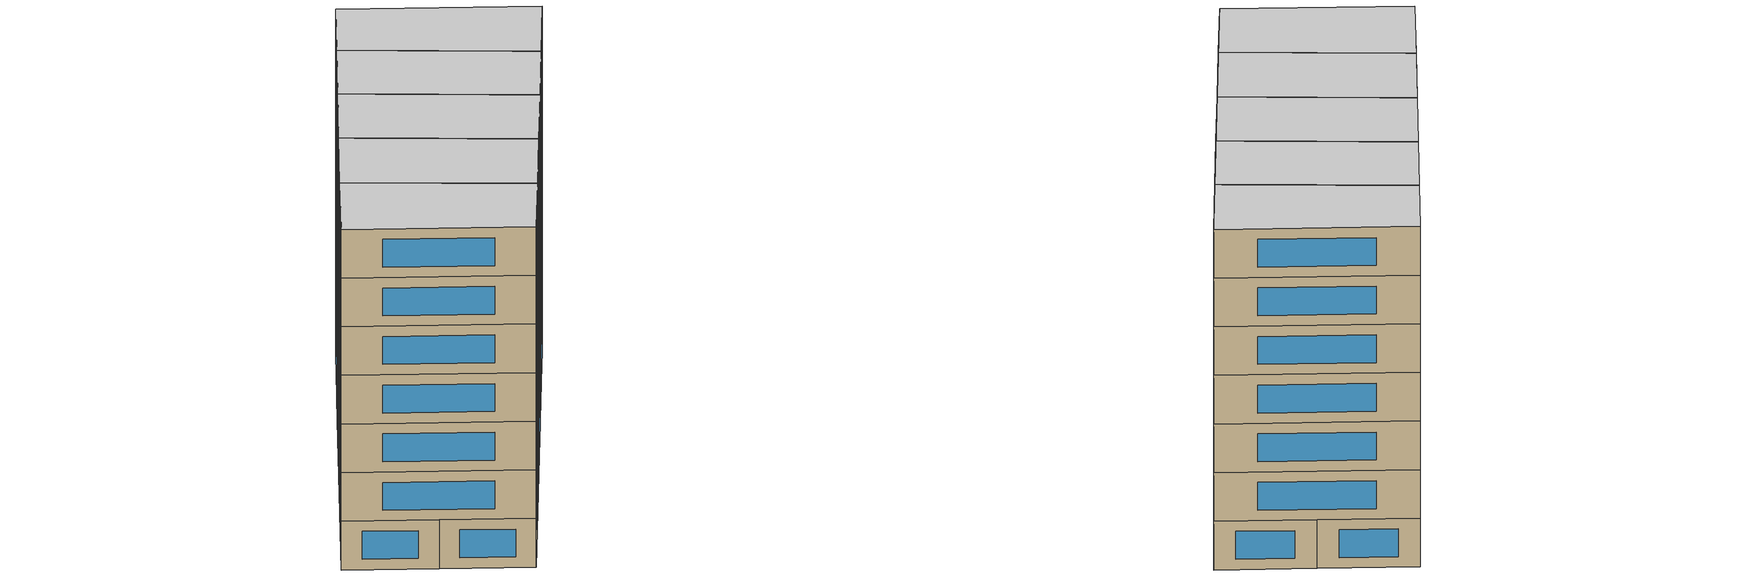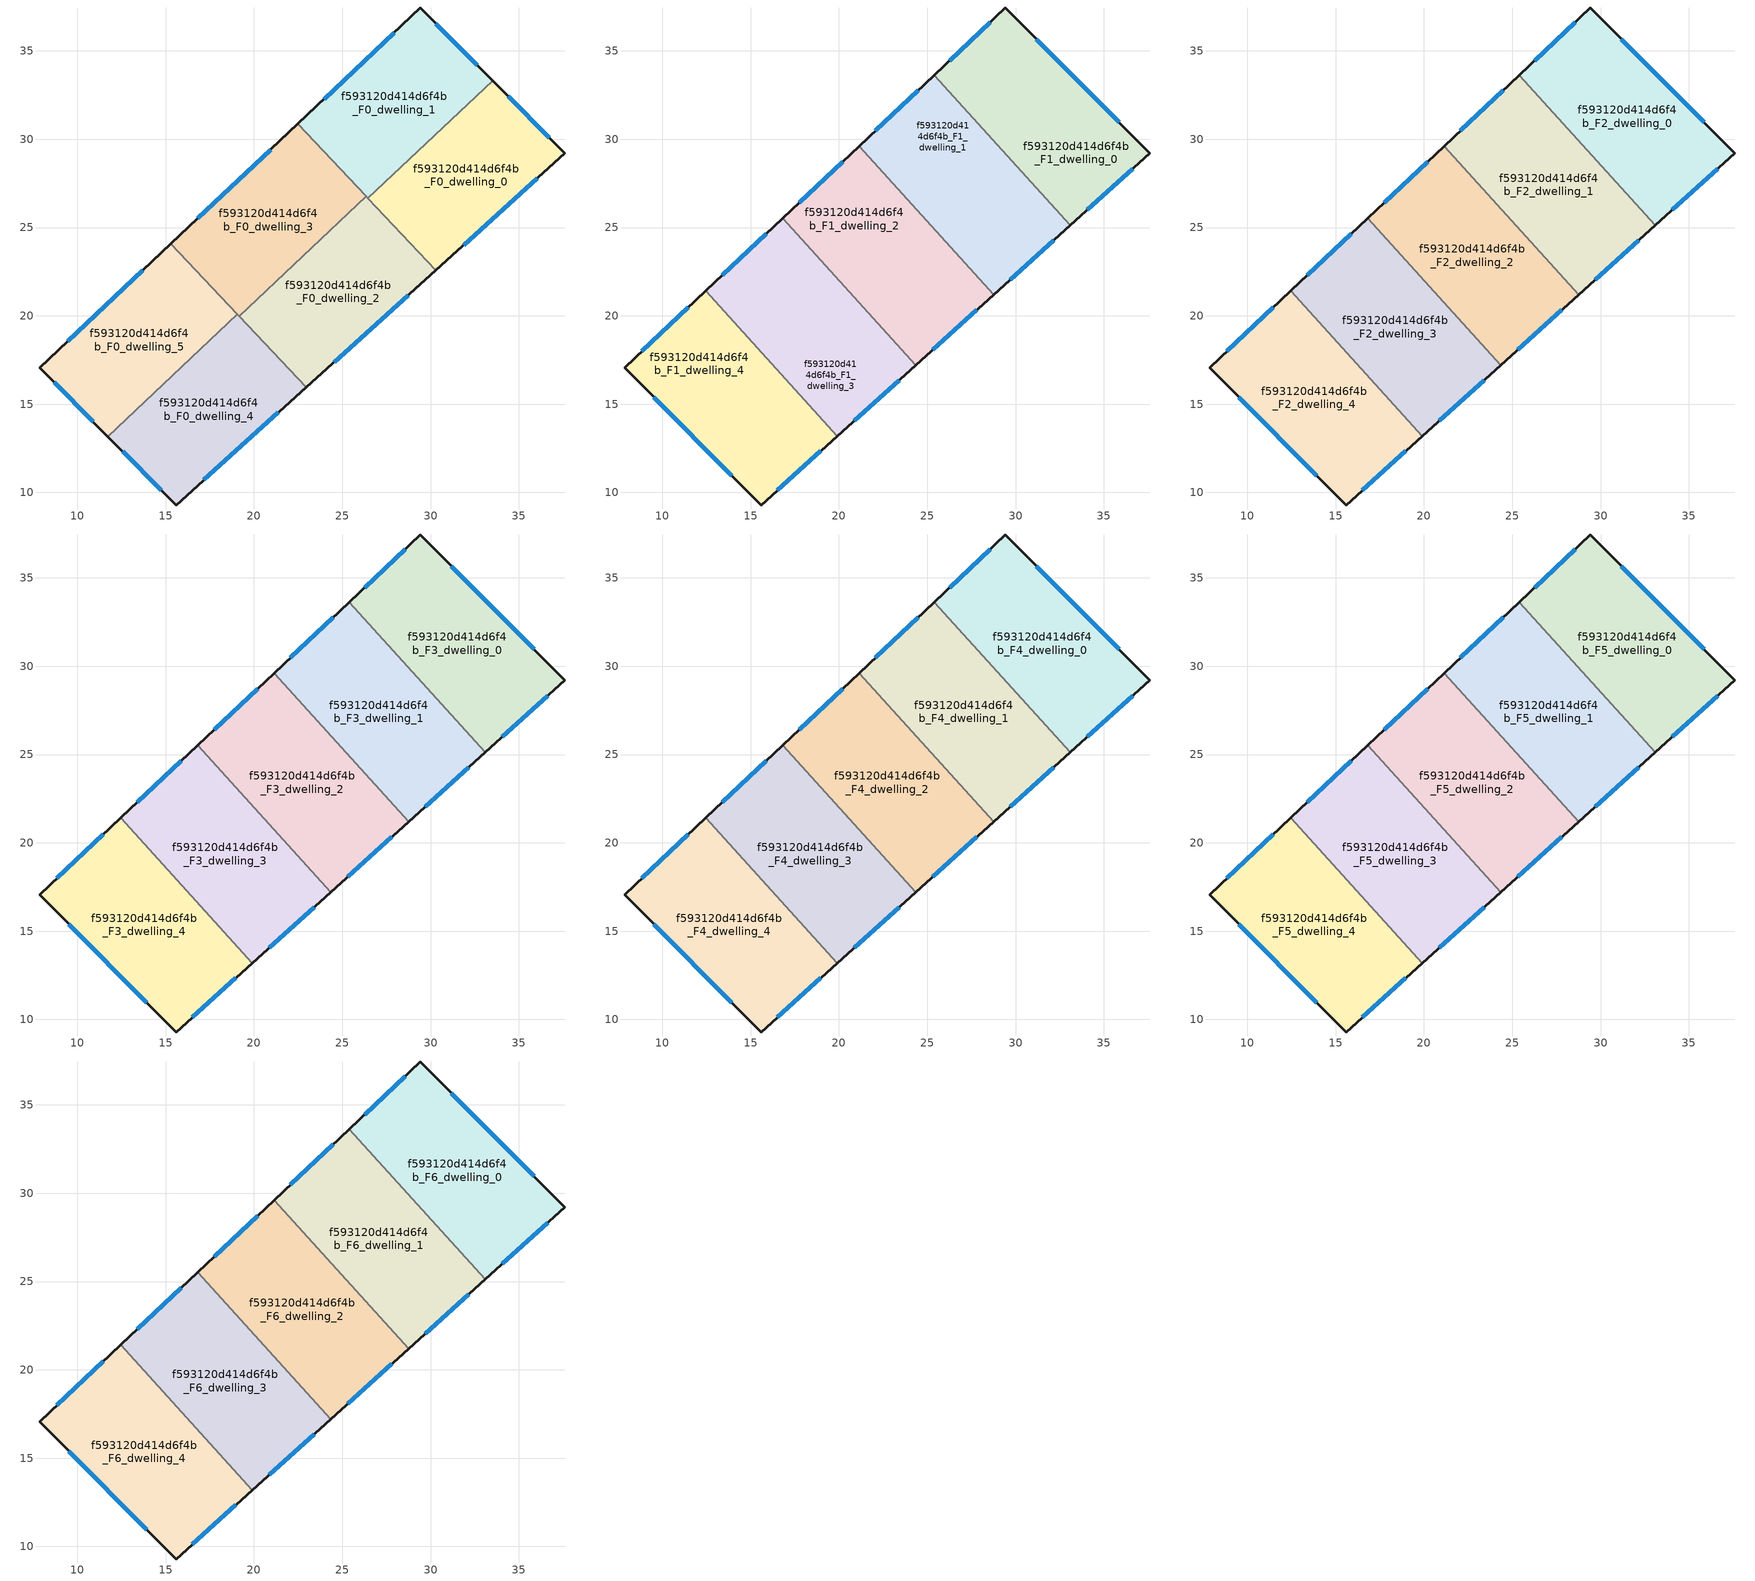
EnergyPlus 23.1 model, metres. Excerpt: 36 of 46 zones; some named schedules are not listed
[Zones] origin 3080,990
f593120d414d6f4b_F0_dwelling_0
 floor ground (EU_floor_Construction): 33.51,33.32 37.61,29.2 30.3,22.59 26.45,26.66 z0
 wall outside (EU_wall_Construction): 30.3,22.59 37.61,29.2 33.51,33.32 z0:3
 wall to f593120d414d6f4b_F0_dwelling_1 (EU_wall_Construction): 33.51,33.32 26.45,26.66 z0:3
 wall to f593120d414d6f4b_F0_dwelling_2 (EU_wall_Construction): 26.45,26.66 30.3,22.59 z0:3
 window (EU_Window_Construction): 36.73,30.08 34.39,32.44 / 31.86,24 36.04,27.78 z0.64:2.36
f593120d414d6f4b_F0_dwelling_1
 floor ground (EU_floor_Construction): 29.42,37.43 33.51,33.32 26.45,26.66 22.48,30.87 z0
 wall outside (EU_wall_Construction): 33.51,33.32 29.42,37.43 22.48,30.87 z0:3
 wall to f593120d414d6f4b_F0_dwelling_3 (EU_wall_Construction): 22.48,30.87 26.35,26.77 z0:3
 wall to f593120d414d6f4b_F0_dwelling_2 (EU_wall_Construction): 26.35,26.77 26.45,26.66 z0:3
 window (EU_Window_Construction): 27.93,36.02 23.96,32.28 / 32.63,34.2 30.3,36.55 z0.64:2.36
f593120d414d6f4b_F0_dwelling_2
 floor ground (EU_floor_Construction): 26.35,26.77 30.3,22.59 22.96,15.96 19.16,19.98 z0
 wall outside (EU_wall_Construction): 22.96,15.96 30.3,22.59 z0:3
 wall to f593120d414d6f4b_F0_dwelling_3 (EU_wall_Construction): 26.35,26.77 19.16,19.98 z0:3
 wall to f593120d414d6f4b_F0_dwelling_4 (EU_wall_Construction): 19.16,19.98 22.96,15.96 z0:3
 window (EU_Window_Construction): 24.53,17.38 28.73,21.17 z0.64:2.36
 ceiling adiabatic (EU_roof_Construction): 24.35,17.22 20.61,21.35 19.16,19.98 22.96,15.96 z3
f593120d414d6f4b_F0_dwelling_3
 floor ground (EU_floor_Construction): 22.48,30.87 26.35,26.77 19.16,19.98 15.29,24.08 z0
 wall outside (EU_wall_Construction): 22.48,30.87 15.29,24.08 z0:3
 wall to f593120d414d6f4b_F0_dwelling_5 (EU_wall_Construction): 15.29,24.08 19.06,20.09 z0:3
 wall to f593120d414d6f4b_F0_dwelling_4 (EU_wall_Construction): 19.06,20.09 19.16,19.98 z0:3
 window (EU_Window_Construction): 20.94,29.42 16.83,25.54 z0.64:2.36
f593120d414d6f4b_F0_dwelling_4
 floor ground (EU_floor_Construction): 19.06,20.09 22.96,15.96 15.59,9.29 11.73,13.17 z0
 wall outside (EU_wall_Construction): 11.73,13.17 15.59,9.29 22.96,15.96 z0:3
 wall to f593120d414d6f4b_F0_dwelling_5 (EU_wall_Construction): 19.06,20.09 11.73,13.17 z0:3
 window (EU_Window_Construction): 17.16,10.72 21.38,14.53 / 12.56,12.34 14.76,10.12 z0.64:2.36
f593120d414d6f4b_F0_dwelling_5
 floor ground (EU_floor_Construction): 15.29,24.08 19.06,20.09 11.73,13.17 7.86,17.07 z0
 wall outside (EU_wall_Construction): 15.29,24.08 7.86,17.07 11.73,13.17 z0:3
 window (EU_Window_Construction): 8.69,16.23 10.9,14 / 13.7,22.58 9.45,18.57 z0.64:2.36
f593120d414d6f4b_F1_dwelling_0
 floor to f593120d414d6f4b_F0_dwelling_0 (EU_floor_Construction): 33.51,33.32 37.61,29.2 33.1,25.13 29.29,29.34 z3
 floor to f593120d414d6f4b_F0_dwelling_1 (EU_floor_Construction): 29.42,37.43 33.51,33.32 29.29,29.34 25.4,33.63 z3
 wall outside (EU_wall_Construction): 33.1,25.13 37.61,29.2 29.42,37.43 25.4,33.63 z3:6
 wall to f593120d414d6f4b_F1_dwelling_1 (EU_wall_Construction): 25.4,33.63 33.1,25.13 z3:6
 window (EU_Window_Construction): 35.85,30.96 31.18,35.67 / 34.07,26 36.64,28.33 / 28.56,36.62 26.26,34.45 z3.64:5.36
f593120d414d6f4b_F1_dwelling_1
 floor to f593120d414d6f4b_F0_dwelling_1 (EU_floor_Construction): 25.4,33.63 29.29,29.34 26.45,26.66 22.48,30.87 z3
 floor to f593120d414d6f4b_F0_dwelling_2 (EU_floor_Construction): 26.35,26.77 30.3,22.59 28.75,21.19 24.92,25.42 z3
 floor to f593120d414d6f4b_F0_dwelling_3 (EU_floor_Construction): 22.48,30.87 26.35,26.77 24.92,25.42 21.14,29.6 z3
 floor to f593120d414d6f4b_F0_dwelling_0 (EU_floor_Construction): 29.29,29.34 33.1,25.13 30.29,22.59 26.45,26.66 z3
 wall outside (EU_wall_Construction): 28.75,21.19 33.1,25.13 / 25.4,33.63 21.14,29.61 z3:6
 wall to f593120d414d6f4b_F1_dwelling_2 (EU_wall_Construction): 21.14,29.61 28.75,21.19 z3:6
 window (EU_Window_Construction): 29.68,22.04 32.17,24.28 / 24.49,32.77 22.05,30.47 z3.64:5.36
f593120d414d6f4b_F1_dwelling_2
 floor to f593120d414d6f4b_F0_dwelling_3 (EU_floor_Construction): 21.14,29.6 24.92,25.42 20.61,21.35 16.82,25.53 z3
 floor to f593120d414d6f4b_F0_dwelling_2 (EU_floor_Construction): 24.92,25.42 28.75,21.19 24.35,17.22 20.61,21.35 z3
 wall outside (EU_wall_Construction): 24.35,17.22 28.75,21.19 / 21.14,29.61 16.82,25.53 z3:6
 wall to f593120d414d6f4b_F1_dwelling_3 (EU_wall_Construction): 16.82,25.53 24.35,17.22 z3:6
 window (EU_Window_Construction): 25.29,18.07 27.81,20.34 / 20.21,28.73 17.75,26.4 z3.64:5.36
f593120d414d6f4b_F1_dwelling_3
 floor to f593120d414d6f4b_F0_dwelling_3 (EU_floor_Construction): 16.82,25.53 20.61,21.35 19.16,19.98 15.29,24.08 z3
 floor to f593120d414d6f4b_F0_dwelling_4 (EU_floor_Construction): 19.06,20.09 22.96,15.96 19.9,13.19 16.15,17.34 z3
 floor adiabatic (EU_floor_Construction): 20.61,21.35 24.35,17.22 22.96,15.96 19.16,19.98 z3
 floor to f593120d414d6f4b_F0_dwelling_5 (EU_floor_Construction): 15.29,24.08 19.06,20.09 16.15,17.34 12.46,21.41 z3
 wall outside (EU_wall_Construction): 19.9,13.19 24.35,17.22 / 16.82,25.53 12.46,21.41 z3:6
 wall to f593120d414d6f4b_F1_dwelling_4 (EU_wall_Construction): 12.46,21.41 19.9,13.19 z3:6
 window (EU_Window_Construction): 20.85,14.05 23.4,16.35 / 15.89,24.65 13.39,22.29 z3.64:5.36
f593120d414d6f4b_F1_dwelling_4
 floor to f593120d414d6f4b_F0_dwelling_4 (EU_floor_Construction): 16.15,17.34 19.9,13.19 15.59,9.29 11.73,13.17 z3
 floor to f593120d414d6f4b_F0_dwelling_5 (EU_floor_Construction): 12.46,21.41 16.15,17.34 11.73,13.17 7.86,17.07 z3
 wall outside (EU_wall_Construction): 12.46,21.41 7.86,17.07 15.59,9.29 19.9,13.19 z3:6
 window (EU_Window_Construction): 16.51,10.13 18.98,12.36 / 9.51,15.4 13.93,10.96 / 11.47,20.48 8.84,18 z3.64:5.36
f593120d414d6f4b_F2_dwelling_0
 floor to f593120d414d6f4b_F1_dwelling_0 (EU_floor_Construction): 29.42,37.43 37.61,29.2 33.1,25.13 25.4,33.63 z6
 wall outside (EU_wall_Construction): 33.1,25.13 37.61,29.2 29.42,37.43 25.4,33.63 z6:9
 wall to f593120d414d6f4b_F2_dwelling_1 (EU_wall_Construction): 25.4,33.63 33.1,25.13 z6:9
 window (EU_Window_Construction): 35.85,30.96 31.18,35.67 / 34.07,26 36.64,28.33 / 28.56,36.62 26.26,34.45 z6.64:8.36
f593120d414d6f4b_F2_dwelling_1
 floor to f593120d414d6f4b_F1_dwelling_1 (EU_floor_Construction): 25.4,33.63 33.1,25.13 28.75,21.19 21.14,29.61 z6
 wall outside (EU_wall_Construction): 28.75,21.19 33.1,25.13 / 25.4,33.63 21.14,29.61 z6:9
 wall to f593120d414d6f4b_F2_dwelling_2 (EU_wall_Construction): 21.14,29.61 28.75,21.19 z6:9
 window (EU_Window_Construction): 29.68,22.04 32.17,24.28 / 24.49,32.77 22.05,30.47 z6.64:8.36
f593120d414d6f4b_F2_dwelling_2
 floor to f593120d414d6f4b_F1_dwelling_2 (EU_floor_Construction): 21.14,29.61 28.75,21.19 24.35,17.22 16.82,25.53 z6
 wall outside (EU_wall_Construction): 24.35,17.22 28.75,21.19 / 21.14,29.61 16.82,25.53 z6:9
 wall to f593120d414d6f4b_F2_dwelling_3 (EU_wall_Construction): 16.82,25.53 24.35,17.22 z6:9
 window (EU_Window_Construction): 25.29,18.07 27.81,20.34 / 20.21,28.73 17.75,26.4 z6.64:8.36
f593120d414d6f4b_F2_dwelling_3
 floor to f593120d414d6f4b_F1_dwelling_3 (EU_floor_Construction): 16.82,25.53 24.35,17.22 19.9,13.19 12.46,21.41 z6
 wall outside (EU_wall_Construction): 19.9,13.19 24.35,17.22 / 16.82,25.53 12.46,21.41 z6:9
 wall to f593120d414d6f4b_F2_dwelling_4 (EU_wall_Construction): 12.46,21.41 19.9,13.19 z6:9
 window (EU_Window_Construction): 20.85,14.05 23.4,16.35 / 15.89,24.65 13.39,22.29 z6.64:8.36
f593120d414d6f4b_F2_dwelling_4
 floor to f593120d414d6f4b_F1_dwelling_4 (EU_floor_Construction): 12.46,21.41 19.9,13.19 15.59,9.29 7.86,17.07 z6
 wall outside (EU_wall_Construction): 12.46,21.41 7.86,17.07 15.59,9.29 19.9,13.19 z6:9
 window (EU_Window_Construction): 16.51,10.13 18.98,12.36 / 9.51,15.4 13.93,10.96 / 11.47,20.48 8.84,18 z6.64:8.36
f593120d414d6f4b_F3_dwelling_0
 floor to f593120d414d6f4b_F2_dwelling_0 (EU_floor_Construction): 29.42,37.43 37.61,29.2 33.1,25.13 25.4,33.63 z9
 wall outside (EU_wall_Construction): 33.1,25.13 37.61,29.2 29.42,37.43 25.4,33.63 z9:12
 wall to f593120d414d6f4b_F3_dwelling_1 (EU_wall_Construction): 25.4,33.63 33.1,25.13 z9:12
 window (EU_Window_Construction): 35.85,30.96 31.18,35.67 / 34.07,26 36.64,28.33 / 28.56,36.62 26.26,34.45 z9.64:11.36
f593120d414d6f4b_F3_dwelling_1
 floor to f593120d414d6f4b_F2_dwelling_1 (EU_floor_Construction): 25.4,33.63 33.1,25.13 28.75,21.19 21.14,29.61 z9
 wall outside (EU_wall_Construction): 28.75,21.19 33.1,25.13 / 25.4,33.63 21.14,29.61 z9:12
 wall to f593120d414d6f4b_F3_dwelling_2 (EU_wall_Construction): 21.14,29.61 28.75,21.19 z9:12
 window (EU_Window_Construction): 29.68,22.04 32.17,24.28 / 24.49,32.77 22.05,30.47 z9.64:11.36
f593120d414d6f4b_F3_dwelling_2
 floor to f593120d414d6f4b_F2_dwelling_2 (EU_floor_Construction): 21.14,29.61 28.75,21.19 24.35,17.22 16.82,25.53 z9
 wall outside (EU_wall_Construction): 24.35,17.22 28.75,21.19 / 21.14,29.61 16.82,25.53 z9:12
 wall to f593120d414d6f4b_F3_dwelling_3 (EU_wall_Construction): 16.82,25.53 24.35,17.22 z9:12
 window (EU_Window_Construction): 25.29,18.07 27.81,20.34 / 20.21,28.73 17.75,26.4 z9.64:11.36
f593120d414d6f4b_F3_dwelling_3
 floor to f593120d414d6f4b_F2_dwelling_3 (EU_floor_Construction): 16.82,25.53 24.35,17.22 19.9,13.19 12.46,21.41 z9
 wall outside (EU_wall_Construction): 19.9,13.19 24.35,17.22 / 16.82,25.53 12.46,21.41 z9:12
 wall to f593120d414d6f4b_F3_dwelling_4 (EU_wall_Construction): 12.46,21.41 19.9,13.19 z9:12
 window (EU_Window_Construction): 20.85,14.05 23.4,16.35 / 15.89,24.65 13.39,22.29 z9.64:11.36
f593120d414d6f4b_F3_dwelling_4
 floor to f593120d414d6f4b_F2_dwelling_4 (EU_floor_Construction): 12.46,21.41 19.9,13.19 15.59,9.29 7.86,17.07 z9
 wall outside (EU_wall_Construction): 12.46,21.41 7.86,17.07 15.59,9.29 19.9,13.19 z9:12
 window (EU_Window_Construction): 16.51,10.13 18.98,12.36 / 9.51,15.4 13.93,10.96 / 11.47,20.48 8.84,18 z9.64:11.36
f593120d414d6f4b_F4_dwelling_0
 floor to f593120d414d6f4b_F3_dwelling_0 (EU_floor_Construction): 29.42,37.43 37.61,29.2 33.1,25.13 25.4,33.63 z12
 wall outside (EU_wall_Construction): 33.1,25.13 37.61,29.2 29.42,37.43 25.4,33.63 z12:15
 wall to f593120d414d6f4b_F4_dwelling_1 (EU_wall_Construction): 25.4,33.63 33.1,25.13 z12:15
 window (EU_Window_Construction): 35.85,30.96 31.18,35.67 / 34.07,26 36.64,28.33 / 28.56,36.62 26.26,34.45 z12.64:14.36
f593120d414d6f4b_F4_dwelling_1
 floor to f593120d414d6f4b_F3_dwelling_1 (EU_floor_Construction): 25.4,33.63 33.1,25.13 28.75,21.19 21.14,29.61 z12
 wall outside (EU_wall_Construction): 28.75,21.19 33.1,25.13 / 25.4,33.63 21.14,29.61 z12:15
 wall to f593120d414d6f4b_F4_dwelling_2 (EU_wall_Construction): 21.14,29.61 28.75,21.19 z12:15
 window (EU_Window_Construction): 29.68,22.04 32.17,24.28 / 24.49,32.77 22.05,30.47 z12.64:14.36
f593120d414d6f4b_F4_dwelling_2
 floor to f593120d414d6f4b_F3_dwelling_2 (EU_floor_Construction): 21.14,29.61 28.75,21.19 24.35,17.22 16.82,25.53 z12
 wall outside (EU_wall_Construction): 24.35,17.22 28.75,21.19 / 21.14,29.61 16.82,25.53 z12:15
 wall to f593120d414d6f4b_F4_dwelling_3 (EU_wall_Construction): 16.82,25.53 24.35,17.22 z12:15
 window (EU_Window_Construction): 25.29,18.07 27.81,20.34 / 20.21,28.73 17.75,26.4 z12.64:14.36
f593120d414d6f4b_F4_dwelling_3
 floor to f593120d414d6f4b_F3_dwelling_3 (EU_floor_Construction): 16.82,25.53 24.35,17.22 19.9,13.19 12.46,21.41 z12
 wall outside (EU_wall_Construction): 19.9,13.19 24.35,17.22 / 16.82,25.53 12.46,21.41 z12:15
 wall to f593120d414d6f4b_F4_dwelling_4 (EU_wall_Construction): 12.46,21.41 19.9,13.19 z12:15
 window (EU_Window_Construction): 20.85,14.05 23.4,16.35 / 15.89,24.65 13.39,22.29 z12.64:14.36
f593120d414d6f4b_F4_dwelling_4
 floor to f593120d414d6f4b_F3_dwelling_4 (EU_floor_Construction): 12.46,21.41 19.9,13.19 15.59,9.29 7.86,17.07 z12
 wall outside (EU_wall_Construction): 12.46,21.41 7.86,17.07 15.59,9.29 19.9,13.19 z12:15
 window (EU_Window_Construction): 16.51,10.13 18.98,12.36 / 9.51,15.4 13.93,10.96 / 11.47,20.48 8.84,18 z12.64:14.36
f593120d414d6f4b_F5_dwelling_0
 floor to f593120d414d6f4b_F4_dwelling_0 (EU_floor_Construction): 29.42,37.43 37.61,29.2 33.1,25.13 25.4,33.63 z15
 wall outside (EU_wall_Construction): 33.1,25.13 37.61,29.2 29.42,37.43 25.4,33.63 z15:18
 wall to f593120d414d6f4b_F5_dwelling_1 (EU_wall_Construction): 25.4,33.63 33.1,25.13 z15:18
 window (EU_Window_Construction): 35.85,30.96 31.18,35.67 / 34.07,26 36.64,28.33 / 28.56,36.62 26.26,34.45 z15.64:17.36
f593120d414d6f4b_F5_dwelling_1
 floor to f593120d414d6f4b_F4_dwelling_1 (EU_floor_Construction): 25.4,33.63 33.1,25.13 28.75,21.19 21.14,29.61 z15
 wall outside (EU_wall_Construction): 28.75,21.19 33.1,25.13 / 25.4,33.63 21.14,29.61 z15:18
 wall to f593120d414d6f4b_F5_dwelling_2 (EU_wall_Construction): 21.14,29.61 28.75,21.19 z15:18
 window (EU_Window_Construction): 29.68,22.04 32.17,24.28 / 24.49,32.77 22.05,30.47 z15.64:17.36
f593120d414d6f4b_F5_dwelling_2
 floor to f593120d414d6f4b_F4_dwelling_2 (EU_floor_Construction): 21.14,29.61 28.75,21.19 24.35,17.22 16.82,25.53 z15
 wall outside (EU_wall_Construction): 24.35,17.22 28.75,21.19 / 21.14,29.61 16.82,25.53 z15:18
 wall to f593120d414d6f4b_F5_dwelling_3 (EU_wall_Construction): 16.82,25.53 24.35,17.22 z15:18
 window (EU_Window_Construction): 25.29,18.07 27.81,20.34 / 20.21,28.73 17.75,26.4 z15.64:17.36
f593120d414d6f4b_F5_dwelling_3
 floor to f593120d414d6f4b_F4_dwelling_3 (EU_floor_Construction): 16.82,25.53 24.35,17.22 19.9,13.19 12.46,21.41 z15
 wall outside (EU_wall_Construction): 19.9,13.19 24.35,17.22 / 16.82,25.53 12.46,21.41 z15:18
 wall to f593120d414d6f4b_F5_dwelling_4 (EU_wall_Construction): 12.46,21.41 19.9,13.19 z15:18
 window (EU_Window_Construction): 20.85,14.05 23.4,16.35 / 15.89,24.65 13.39,22.29 z15.64:17.36
f593120d414d6f4b_F5_dwelling_4
 floor to f593120d414d6f4b_F4_dwelling_4 (EU_floor_Construction): 12.46,21.41 19.9,13.19 15.59,9.29 7.86,17.07 z15
 wall outside (EU_wall_Construction): 12.46,21.41 7.86,17.07 15.59,9.29 19.9,13.19 z15:18
 window (EU_Window_Construction): 16.51,10.13 18.98,12.36 / 9.51,15.4 13.93,10.96 / 11.47,20.48 8.84,18 z15.64:17.36
f593120d414d6f4b_F6_dwelling_0
 floor to f593120d414d6f4b_F5_dwelling_0 (EU_floor_Construction): 29.42,37.43 37.61,29.2 33.1,25.13 25.4,33.63 z18
 wall outside (EU_wall_Construction): 33.1,25.13 37.61,29.2 29.42,37.43 25.4,33.63 z18:21
 wall to f593120d414d6f4b_F6_dwelling_1 (EU_wall_Construction): 25.4,33.63 33.1,25.13 z18:21
 window (EU_Window_Construction): 35.85,30.96 31.18,35.67 / 34.07,26 36.64,28.33 / 28.56,36.62 26.26,34.45 z18.64:20.36
 ceiling to f593120d414d6f4b_F7_dwelling_0 (EU_floor_Construction): 37.61,29.2 29.42,37.43 25.4,33.63 33.1,25.13 z21
f593120d414d6f4b_F6_dwelling_1
 floor to f593120d414d6f4b_F5_dwelling_1 (EU_floor_Construction): 25.4,33.63 33.1,25.13 28.75,21.19 21.14,29.61 z18
 wall outside (EU_wall_Construction): 28.75,21.19 33.1,25.13 / 25.4,33.63 21.14,29.61 z18:21
 wall to f593120d414d6f4b_F6_dwelling_2 (EU_wall_Construction): 21.14,29.61 28.75,21.19 z18:21
 window (EU_Window_Construction): 29.68,22.04 32.17,24.28 / 24.49,32.77 22.05,30.47 z18.64:20.36
 ceiling to f593120d414d6f4b_F7_dwelling_1 (EU_floor_Construction): 33.1,25.13 25.4,33.63 21.14,29.61 28.75,21.19 z21
f593120d414d6f4b_F6_dwelling_2
 floor to f593120d414d6f4b_F5_dwelling_2 (EU_floor_Construction): 21.14,29.61 28.75,21.19 24.35,17.22 16.82,25.53 z18
 wall outside (EU_wall_Construction): 24.35,17.22 28.75,21.19 / 21.14,29.61 16.82,25.53 z18:21
 wall to f593120d414d6f4b_F6_dwelling_3 (EU_wall_Construction): 16.82,25.53 24.35,17.22 z18:21
 window (EU_Window_Construction): 25.29,18.07 27.81,20.34 / 20.21,28.73 17.75,26.4 z18.64:20.36
 ceiling to f593120d414d6f4b_F7_dwelling_2 (EU_floor_Construction): 28.75,21.19 21.14,29.61 16.82,25.53 24.35,17.22 z21
f593120d414d6f4b_F6_dwelling_3
 floor to f593120d414d6f4b_F5_dwelling_3 (EU_floor_Construction): 16.82,25.53 24.35,17.22 19.9,13.19 12.46,21.41 z18
 wall outside (EU_wall_Construction): 19.9,13.19 24.35,17.22 / 16.82,25.53 12.46,21.41 z18:21
 wall to f593120d414d6f4b_F6_dwelling_4 (EU_wall_Construction): 12.46,21.41 19.9,13.19 z18:21
 window (EU_Window_Construction): 20.85,14.05 23.4,16.35 / 15.89,24.65 13.39,22.29 z18.64:20.36
 ceiling to f593120d414d6f4b_F7_dwelling_3 (EU_floor_Construction): 24.35,17.22 16.82,25.53 12.46,21.41 19.9,13.19 z21
f593120d414d6f4b_F6_dwelling_4
 floor to f593120d414d6f4b_F5_dwelling_4 (EU_floor_Construction): 12.46,21.41 19.9,13.19 15.59,9.29 7.86,17.07 z18
 wall outside (EU_wall_Construction): 12.46,21.41 7.86,17.07 15.59,9.29 19.9,13.19 z18:21
 window (EU_Window_Construction): 16.51,10.13 18.98,12.36 / 9.51,15.4 13.93,10.96 / 11.47,20.48 8.84,18 z18.64:20.36
 ceiling to f593120d414d6f4b_F7_dwelling_4 (EU_floor_Construction): 19.9,13.19 12.46,21.41 7.86,17.07 15.59,9.29 z21
[Building]
EU S2 Campaign: North Axis=0; Terrain=City; Solar Distribution=FullExterior
[Site:Location]
Yerevan-Zvartnots.Intl.AP: Latitude=40.15; Longitude=44.383; Time Zone=4; Elevation=854
[SizingPeriod:WeatherFileDays]
AnnualSizingPeriod: Begin Month=1; Begin Day of Month=1; End Month=12; End Day of Month=31; Day of Week for Start Day=Monday; Use Weather File Daylight Saving Period=No; Use Weather File Rain and Snow Indicators=No
[MATERIAL]
EU_InternalMass_Material: Roughness=MediumRough; Thickness=0.1; Conductivity=1; Density=1800; Specific Heat=900; Thermal Absorptance=0.9; Solar Absorptance=0.7; Visible Absorptance=0.7
[MATERIAL:NOMASS] Roughness=MediumRough; Thermal Absorptance=0.9; Solar Absorptance=0.7; Visible Absorptance=0.7
Name | Thermal Resistance
EU_wall_NoMass | 1.05043
EU_roof_NoMass | 1.45357
EU_floor_NoMass | 0.478065
[WINDOWMATERIAL:SIMPLEGLAZINGSYSTEM]
EU_Window_SimpleGlazing: UFactor=2.5566; Solar Heat Gain Coefficient=0.75; Visible Transmittance=0.75
[CONSTRUCTION]
EU_wall_Construction: EU_wall_NoMass
EU_roof_Construction: EU_roof_NoMass
EU_floor_Construction: EU_floor_NoMass
EU_Window_Construction: EU_Window_SimpleGlazing
EU_InternalMass_Construction: EU_InternalMass_Material
[ZONE] Type=1; Multiplier=1; Ceiling Height=autocalculate; Floor Area=autocalculate; Part of Total Floor Area=Yes
Name | Volume
f593120d414d6f4b_F0_dwelling_0 | 167.3
f593120d414d6f4b_F1_dwelling_0; f593120d414d6f4b_F2_dwelling_0; f593120d414d6f4b_F3_dwelling_0; f593120d414d6f4b_F4_dwelling_0; f593120d414d6f4b_F5_dwelling_0; f593120d414d6f4b_F6_dwelling_0 | 200.768
f593120d414d6f4b_F0_dwelling_1 | 167.303
f593120d414d6f4b_F1_dwelling_1; f593120d414d6f4b_F2_dwelling_1; f593120d414d6f4b_F3_dwelling_1; f593120d414d6f4b_F4_dwelling_1; f593120d414d6f4b_F5_dwelling_1; f593120d414d6f4b_F6_dwelling_1 | 200.755
f593120d414d6f4b_F0_dwelling_2 | 167.302
f593120d414d6f4b_F1_dwelling_2; f593120d414d6f4b_F2_dwelling_2; f593120d414d6f4b_F3_dwelling_2; f593120d414d6f4b_F4_dwelling_2; f593120d414d6f4b_F5_dwelling_2; f593120d414d6f4b_F6_dwelling_2 | 200.756
f593120d414d6f4b_F0_dwelling_3 | 167.309
f593120d414d6f4b_F1_dwelling_3; f593120d414d6f4b_F2_dwelling_3; f593120d414d6f4b_F3_dwelling_3; f593120d414d6f4b_F4_dwelling_3; f593120d414d6f4b_F5_dwelling_3; f593120d414d6f4b_F6_dwelling_3 | 200.777
f593120d414d6f4b_F0_dwelling_4 | 167.307
f593120d414d6f4b_F1_dwelling_4; f593120d414d6f4b_F2_dwelling_4; f593120d414d6f4b_F3_dwelling_4; f593120d414d6f4b_F4_dwelling_4; f593120d414d6f4b_F5_dwelling_4; f593120d414d6f4b_F6_dwelling_4 | 200.759
f593120d414d6f4b_F0_dwelling_5 | 167.308
[INTERNALMASS] Construction=EU_InternalMass_Construction
Name | Zone or ZoneList | Surface Area
f593120d414d6f4b_F0_dwelling_0_EU_InternalMass | f593120d414d6f4b_F0_dwelling_0 | 55.7667
f593120d414d6f4b_F0_dwelling_1_EU_InternalMass | f593120d414d6f4b_F0_dwelling_1 | 55.7676
f593120d414d6f4b_F0_dwelling_2_EU_InternalMass | f593120d414d6f4b_F0_dwelling_2 | 55.7671
f593120d414d6f4b_F0_dwelling_3_EU_InternalMass | f593120d414d6f4b_F0_dwelling_3 | 55.7696
f593120d414d6f4b_F0_dwelling_4_EU_InternalMass | f593120d414d6f4b_F0_dwelling_4 | 55.769
f593120d414d6f4b_F0_dwelling_5_EU_InternalMass | f593120d414d6f4b_F0_dwelling_5 | 55.7694
f593120d414d6f4b_F1_dwelling_0_EU_InternalMass | f593120d414d6f4b_F1_dwelling_0 | 66.9226
f593120d414d6f4b_F1_dwelling_1_EU_InternalMass | f593120d414d6f4b_F1_dwelling_1 | 66.9182
f593120d414d6f4b_F1_dwelling_2_EU_InternalMass | f593120d414d6f4b_F1_dwelling_2 | 66.9187
f593120d414d6f4b_F1_dwelling_3_EU_InternalMass | f593120d414d6f4b_F1_dwelling_3 | 66.9258
f593120d414d6f4b_F1_dwelling_4_EU_InternalMass | f593120d414d6f4b_F1_dwelling_4 | 66.9195
f593120d414d6f4b_F2_dwelling_0_EU_InternalMass | f593120d414d6f4b_F2_dwelling_0 | 66.9226
f593120d414d6f4b_F2_dwelling_1_EU_InternalMass | f593120d414d6f4b_F2_dwelling_1 | 66.9182
f593120d414d6f4b_F2_dwelling_2_EU_InternalMass | f593120d414d6f4b_F2_dwelling_2 | 66.9187
f593120d414d6f4b_F2_dwelling_3_EU_InternalMass | f593120d414d6f4b_F2_dwelling_3 | 66.9258
f593120d414d6f4b_F2_dwelling_4_EU_InternalMass | f593120d414d6f4b_F2_dwelling_4 | 66.9195
f593120d414d6f4b_F3_dwelling_0_EU_InternalMass | f593120d414d6f4b_F3_dwelling_0 | 66.9226
f593120d414d6f4b_F3_dwelling_1_EU_InternalMass | f593120d414d6f4b_F3_dwelling_1 | 66.9182
f593120d414d6f4b_F3_dwelling_2_EU_InternalMass | f593120d414d6f4b_F3_dwelling_2 | 66.9187
f593120d414d6f4b_F3_dwelling_3_EU_InternalMass | f593120d414d6f4b_F3_dwelling_3 | 66.9258
f593120d414d6f4b_F3_dwelling_4_EU_InternalMass | f593120d414d6f4b_F3_dwelling_4 | 66.9195
f593120d414d6f4b_F4_dwelling_0_EU_InternalMass | f593120d414d6f4b_F4_dwelling_0 | 66.9226
f593120d414d6f4b_F4_dwelling_1_EU_InternalMass | f593120d414d6f4b_F4_dwelling_1 | 66.9182
f593120d414d6f4b_F4_dwelling_2_EU_InternalMass | f593120d414d6f4b_F4_dwelling_2 | 66.9187
f593120d414d6f4b_F4_dwelling_3_EU_InternalMass | f593120d414d6f4b_F4_dwelling_3 | 66.9258
f593120d414d6f4b_F4_dwelling_4_EU_InternalMass | f593120d414d6f4b_F4_dwelling_4 | 66.9195
f593120d414d6f4b_F5_dwelling_0_EU_InternalMass | f593120d414d6f4b_F5_dwelling_0 | 66.9226
f593120d414d6f4b_F5_dwelling_1_EU_InternalMass | f593120d414d6f4b_F5_dwelling_1 | 66.9182
f593120d414d6f4b_F5_dwelling_2_EU_InternalMass | f593120d414d6f4b_F5_dwelling_2 | 66.9187
f593120d414d6f4b_F5_dwelling_3_EU_InternalMass | f593120d414d6f4b_F5_dwelling_3 | 66.9258
f593120d414d6f4b_F5_dwelling_4_EU_InternalMass | f593120d414d6f4b_F5_dwelling_4 | 66.9195
f593120d414d6f4b_F6_dwelling_0_EU_InternalMass | f593120d414d6f4b_F6_dwelling_0 | 66.9226
f593120d414d6f4b_F6_dwelling_1_EU_InternalMass | f593120d414d6f4b_F6_dwelling_1 | 66.9182
f593120d414d6f4b_F6_dwelling_2_EU_InternalMass | f593120d414d6f4b_F6_dwelling_2 | 66.9187
f593120d414d6f4b_F6_dwelling_3_EU_InternalMass | f593120d414d6f4b_F6_dwelling_3 | 66.9258
f593120d414d6f4b_F6_dwelling_4_EU_InternalMass | f593120d414d6f4b_F6_dwelling_4 | 66.9195
[OTHEREQUIPMENT] Fuel Type=Electricity; Design Level Calculation Method=Watts/Area; Power per Zone Floor Area=1; Fraction Latent=0; Fraction Radiant=0; Fraction Lost=0; Carbon Dioxide Generation Rate=0; EndUse Subcategory=EU_Step8_InternalGains
Name | Zone or ZoneList or Space or SpaceList | Schedule
EU_Step8_InternalGain_f593120d414d6f4b_F0_dwelling_0_f000 | f593120d414d6f4b_F0_dwelling_0 | EU_Step8_GainSchedule_f593120d414d6f4b_F0_dwelling_0_f000
EU_Step8_InternalGain_f593120d414d6f4b_F0_dwelling_1_f000 | f593120d414d6f4b_F0_dwelling_1 | EU_Step8_GainSchedule_f593120d414d6f4b_F0_dwelling_1_f000
EU_Step8_InternalGain_f593120d414d6f4b_F0_dwelling_2_f000 | f593120d414d6f4b_F0_dwelling_2 | EU_Step8_GainSchedule_f593120d414d6f4b_F0_dwelling_2_f000
EU_Step8_InternalGain_f593120d414d6f4b_F0_dwelling_3_f000 | f593120d414d6f4b_F0_dwelling_3 | EU_Step8_GainSchedule_f593120d414d6f4b_F0_dwelling_3_f000
EU_Step8_InternalGain_f593120d414d6f4b_F0_dwelling_4_f000 | f593120d414d6f4b_F0_dwelling_4 | EU_Step8_GainSchedule_f593120d414d6f4b_F0_dwelling_4_f000
EU_Step8_InternalGain_f593120d414d6f4b_F0_dwelling_5_f000 | f593120d414d6f4b_F0_dwelling_5 | EU_Step8_GainSchedule_f593120d414d6f4b_F0_dwelling_5_f000
EU_Step8_InternalGain_f593120d414d6f4b_F1_dwelling_0_f000 | f593120d414d6f4b_F1_dwelling_0 | EU_Step8_GainSchedule_f593120d414d6f4b_F1_dwelling_0_f000
EU_Step8_InternalGain_f593120d414d6f4b_F1_dwelling_1_f000 | f593120d414d6f4b_F1_dwelling_1 | EU_Step8_GainSchedule_f593120d414d6f4b_F1_dwelling_1_f000
EU_Step8_InternalGain_f593120d414d6f4b_F1_dwelling_2_f000 | f593120d414d6f4b_F1_dwelling_2 | EU_Step8_GainSchedule_f593120d414d6f4b_F1_dwelling_2_f000
EU_Step8_InternalGain_f593120d414d6f4b_F1_dwelling_3_f000 | f593120d414d6f4b_F1_dwelling_3 | EU_Step8_GainSchedule_f593120d414d6f4b_F1_dwelling_3_f000
EU_Step8_InternalGain_f593120d414d6f4b_F1_dwelling_4_f000 | f593120d414d6f4b_F1_dwelling_4 | EU_Step8_GainSchedule_f593120d414d6f4b_F1_dwelling_4_f000
EU_Step8_InternalGain_f593120d414d6f4b_F2_dwelling_0_f000 | f593120d414d6f4b_F2_dwelling_0 | EU_Step8_GainSchedule_f593120d414d6f4b_F2_dwelling_0_f000
EU_Step8_InternalGain_f593120d414d6f4b_F2_dwelling_1_f000 | f593120d414d6f4b_F2_dwelling_1 | EU_Step8_GainSchedule_f593120d414d6f4b_F2_dwelling_1_f000
EU_Step8_InternalGain_f593120d414d6f4b_F2_dwelling_2_f000 | f593120d414d6f4b_F2_dwelling_2 | EU_Step8_GainSchedule_f593120d414d6f4b_F2_dwelling_2_f000
EU_Step8_InternalGain_f593120d414d6f4b_F2_dwelling_3_f000 | f593120d414d6f4b_F2_dwelling_3 | EU_Step8_GainSchedule_f593120d414d6f4b_F2_dwelling_3_f000
EU_Step8_InternalGain_f593120d414d6f4b_F2_dwelling_4_f000 | f593120d414d6f4b_F2_dwelling_4 | EU_Step8_GainSchedule_f593120d414d6f4b_F2_dwelling_4_f000
EU_Step8_InternalGain_f593120d414d6f4b_F3_dwelling_0_f000 | f593120d414d6f4b_F3_dwelling_0 | EU_Step8_GainSchedule_f593120d414d6f4b_F3_dwelling_0_f000
EU_Step8_InternalGain_f593120d414d6f4b_F3_dwelling_1_f000 | f593120d414d6f4b_F3_dwelling_1 | EU_Step8_GainSchedule_f593120d414d6f4b_F3_dwelling_1_f000
EU_Step8_InternalGain_f593120d414d6f4b_F3_dwelling_2_f000 | f593120d414d6f4b_F3_dwelling_2 | EU_Step8_GainSchedule_f593120d414d6f4b_F3_dwelling_2_f000
EU_Step8_InternalGain_f593120d414d6f4b_F3_dwelling_3_f000 | f593120d414d6f4b_F3_dwelling_3 | EU_Step8_GainSchedule_f593120d414d6f4b_F3_dwelling_3_f000
EU_Step8_InternalGain_f593120d414d6f4b_F3_dwelling_4_f000 | f593120d414d6f4b_F3_dwelling_4 | EU_Step8_GainSchedule_f593120d414d6f4b_F3_dwelling_4_f000
EU_Step8_InternalGain_f593120d414d6f4b_F4_dwelling_0_f000 | f593120d414d6f4b_F4_dwelling_0 | EU_Step8_GainSchedule_f593120d414d6f4b_F4_dwelling_0_f000
EU_Step8_InternalGain_f593120d414d6f4b_F4_dwelling_1_f000 | f593120d414d6f4b_F4_dwelling_1 | EU_Step8_GainSchedule_f593120d414d6f4b_F4_dwelling_1_f000
EU_Step8_InternalGain_f593120d414d6f4b_F4_dwelling_2_f000 | f593120d414d6f4b_F4_dwelling_2 | EU_Step8_GainSchedule_f593120d414d6f4b_F4_dwelling_2_f000
EU_Step8_InternalGain_f593120d414d6f4b_F4_dwelling_3_f000 | f593120d414d6f4b_F4_dwelling_3 | EU_Step8_GainSchedule_f593120d414d6f4b_F4_dwelling_3_f000
EU_Step8_InternalGain_f593120d414d6f4b_F4_dwelling_4_f000 | f593120d414d6f4b_F4_dwelling_4 | EU_Step8_GainSchedule_f593120d414d6f4b_F4_dwelling_4_f000
EU_Step8_InternalGain_f593120d414d6f4b_F5_dwelling_0_f000 | f593120d414d6f4b_F5_dwelling_0 | EU_Step8_GainSchedule_f593120d414d6f4b_F5_dwelling_0_f000
EU_Step8_InternalGain_f593120d414d6f4b_F5_dwelling_1_f000 | f593120d414d6f4b_F5_dwelling_1 | EU_Step8_GainSchedule_f593120d414d6f4b_F5_dwelling_1_f000
EU_Step8_InternalGain_f593120d414d6f4b_F5_dwelling_2_f000 | f593120d414d6f4b_F5_dwelling_2 | EU_Step8_GainSchedule_f593120d414d6f4b_F5_dwelling_2_f000
EU_Step8_InternalGain_f593120d414d6f4b_F5_dwelling_3_f000 | f593120d414d6f4b_F5_dwelling_3 | EU_Step8_GainSchedule_f593120d414d6f4b_F5_dwelling_3_f000
EU_Step8_InternalGain_f593120d414d6f4b_F5_dwelling_4_f000 | f593120d414d6f4b_F5_dwelling_4 | EU_Step8_GainSchedule_f593120d414d6f4b_F5_dwelling_4_f000
EU_Step8_InternalGain_f593120d414d6f4b_F6_dwelling_0_f000 | f593120d414d6f4b_F6_dwelling_0 | EU_Step8_GainSchedule_f593120d414d6f4b_F6_dwelling_0_f000
EU_Step8_InternalGain_f593120d414d6f4b_F6_dwelling_1_f000 | f593120d414d6f4b_F6_dwelling_1 | EU_Step8_GainSchedule_f593120d414d6f4b_F6_dwelling_1_f000
EU_Step8_InternalGain_f593120d414d6f4b_F6_dwelling_2_f000 | f593120d414d6f4b_F6_dwelling_2 | EU_Step8_GainSchedule_f593120d414d6f4b_F6_dwelling_2_f000
EU_Step8_InternalGain_f593120d414d6f4b_F6_dwelling_3_f000 | f593120d414d6f4b_F6_dwelling_3 | EU_Step8_GainSchedule_f593120d414d6f4b_F6_dwelling_3_f000
EU_Step8_InternalGain_f593120d414d6f4b_F6_dwelling_4_f000 | f593120d414d6f4b_F6_dwelling_4 | EU_Step8_GainSchedule_f593120d414d6f4b_F6_dwelling_4_f000
[ZONEVENTILATION:DESIGNFLOWRATE] Schedule=EU_AlwaysOn; Design Flow Rate Calculation Method=AirChanges/Hour; Air Changes per Hour=0.557805; Ventilation Type=Natural; Fan Pressure Rise=0; Fan Total Efficiency=1; Constant Term Coefficient=1; Temperature Term Coefficient=0; Velocity Term Coefficient=0; Velocity Squared Term Coefficient=0; Minimum Indoor Temperature=-100; Maximum Indoor Temperature=100; Delta Temperature=-100; Minimum Outdoor Temperature=-100; Maximum Outdoor Temperature=100; Maximum Wind Speed=40
Name | Zone or ZoneList or Space or SpaceList
EU_ConstantAir_f593120d414d6f4b_F0_dwelling_0 | f593120d414d6f4b_F0_dwelling_0
EU_ConstantAir_f593120d414d6f4b_F0_dwelling_1 | f593120d414d6f4b_F0_dwelling_1
EU_ConstantAir_f593120d414d6f4b_F0_dwelling_2 | f593120d414d6f4b_F0_dwelling_2
EU_ConstantAir_f593120d414d6f4b_F0_dwelling_3 | f593120d414d6f4b_F0_dwelling_3
EU_ConstantAir_f593120d414d6f4b_F0_dwelling_4 | f593120d414d6f4b_F0_dwelling_4
EU_ConstantAir_f593120d414d6f4b_F0_dwelling_5 | f593120d414d6f4b_F0_dwelling_5
EU_ConstantAir_f593120d414d6f4b_F1_dwelling_0 | f593120d414d6f4b_F1_dwelling_0
EU_ConstantAir_f593120d414d6f4b_F1_dwelling_1 | f593120d414d6f4b_F1_dwelling_1
EU_ConstantAir_f593120d414d6f4b_F1_dwelling_2 | f593120d414d6f4b_F1_dwelling_2
EU_ConstantAir_f593120d414d6f4b_F1_dwelling_3 | f593120d414d6f4b_F1_dwelling_3
EU_ConstantAir_f593120d414d6f4b_F1_dwelling_4 | f593120d414d6f4b_F1_dwelling_4
EU_ConstantAir_f593120d414d6f4b_F2_dwelling_0 | f593120d414d6f4b_F2_dwelling_0
EU_ConstantAir_f593120d414d6f4b_F2_dwelling_1 | f593120d414d6f4b_F2_dwelling_1
EU_ConstantAir_f593120d414d6f4b_F2_dwelling_2 | f593120d414d6f4b_F2_dwelling_2
EU_ConstantAir_f593120d414d6f4b_F2_dwelling_3 | f593120d414d6f4b_F2_dwelling_3
EU_ConstantAir_f593120d414d6f4b_F2_dwelling_4 | f593120d414d6f4b_F2_dwelling_4
EU_ConstantAir_f593120d414d6f4b_F3_dwelling_0 | f593120d414d6f4b_F3_dwelling_0
EU_ConstantAir_f593120d414d6f4b_F3_dwelling_1 | f593120d414d6f4b_F3_dwelling_1
EU_ConstantAir_f593120d414d6f4b_F3_dwelling_2 | f593120d414d6f4b_F3_dwelling_2
EU_ConstantAir_f593120d414d6f4b_F3_dwelling_3 | f593120d414d6f4b_F3_dwelling_3
EU_ConstantAir_f593120d414d6f4b_F3_dwelling_4 | f593120d414d6f4b_F3_dwelling_4
EU_ConstantAir_f593120d414d6f4b_F4_dwelling_0 | f593120d414d6f4b_F4_dwelling_0
EU_ConstantAir_f593120d414d6f4b_F4_dwelling_1 | f593120d414d6f4b_F4_dwelling_1
EU_ConstantAir_f593120d414d6f4b_F4_dwelling_2 | f593120d414d6f4b_F4_dwelling_2
EU_ConstantAir_f593120d414d6f4b_F4_dwelling_3 | f593120d414d6f4b_F4_dwelling_3
EU_ConstantAir_f593120d414d6f4b_F4_dwelling_4 | f593120d414d6f4b_F4_dwelling_4
EU_ConstantAir_f593120d414d6f4b_F5_dwelling_0 | f593120d414d6f4b_F5_dwelling_0
EU_ConstantAir_f593120d414d6f4b_F5_dwelling_1 | f593120d414d6f4b_F5_dwelling_1
EU_ConstantAir_f593120d414d6f4b_F5_dwelling_2 | f593120d414d6f4b_F5_dwelling_2
EU_ConstantAir_f593120d414d6f4b_F5_dwelling_3 | f593120d414d6f4b_F5_dwelling_3
EU_ConstantAir_f593120d414d6f4b_F5_dwelling_4 | f593120d414d6f4b_F5_dwelling_4
EU_ConstantAir_f593120d414d6f4b_F6_dwelling_0 | f593120d414d6f4b_F6_dwelling_0
EU_ConstantAir_f593120d414d6f4b_F6_dwelling_1 | f593120d414d6f4b_F6_dwelling_1
EU_ConstantAir_f593120d414d6f4b_F6_dwelling_2 | f593120d414d6f4b_F6_dwelling_2
EU_ConstantAir_f593120d414d6f4b_F6_dwelling_3 | f593120d414d6f4b_F6_dwelling_3
EU_ConstantAir_f593120d414d6f4b_F6_dwelling_4 | f593120d414d6f4b_F6_dwelling_4
[HVACTEMPLATE:ZONE:IDEALLOADSAIRSYSTEM] System Availability Schedule=EU_AlwaysOn; Maximum Heating Supply Air Temperature=50; Minimum Cooling Supply Air Temperature=13; Maximum Heating Supply Air Humidity Ratio=0.0156; Minimum Cooling Supply Air Humidity Ratio=0.0077; Heating Limit=NoLimit; Cooling Limit=NoLimit; Heating Availability Schedule=EU_AlwaysOn; Cooling Availability Schedule=EU_CoolingOff; Dehumidification Control Type=ConstantSensibleHeatRatio; Cooling Sensible Heat Ratio=0.7; Dehumidification Setpoint=60; Humidification Control Type=None; Humidification Setpoint=30; Outdoor Air Method=None; Outdoor Air Flow Rate per Person=0.00944; Outdoor Air Flow Rate per Zone Floor Area=0; Outdoor Air Flow Rate per Zone=0; Demand Controlled Ventilation Type=None; Outdoor Air Economizer Type=NoEconomizer; Heat Recovery Type=None; Sensible Heat Recovery Effectiveness=0.7; Latent Heat Recovery Effectiveness=0.65
Name | Template Thermostat
f593120d414d6f4b_F0_dwelling_0 | EU_HeatOnly_f593120d414d6f4b_F0_dwelling_0
f593120d414d6f4b_F0_dwelling_1 | EU_HeatOnly_f593120d414d6f4b_F0_dwelling_1
f593120d414d6f4b_F0_dwelling_2 | EU_HeatOnly_f593120d414d6f4b_F0_dwelling_2
f593120d414d6f4b_F0_dwelling_3 | EU_HeatOnly_f593120d414d6f4b_F0_dwelling_3
f593120d414d6f4b_F0_dwelling_4 | EU_HeatOnly_f593120d414d6f4b_F0_dwelling_4
f593120d414d6f4b_F0_dwelling_5 | EU_HeatOnly_f593120d414d6f4b_F0_dwelling_5
f593120d414d6f4b_F1_dwelling_0 | EU_HeatOnly_f593120d414d6f4b_F1_dwelling_0
f593120d414d6f4b_F1_dwelling_1 | EU_HeatOnly_f593120d414d6f4b_F1_dwelling_1
f593120d414d6f4b_F1_dwelling_2 | EU_HeatOnly_f593120d414d6f4b_F1_dwelling_2
f593120d414d6f4b_F1_dwelling_3 | EU_HeatOnly_f593120d414d6f4b_F1_dwelling_3
f593120d414d6f4b_F1_dwelling_4 | EU_HeatOnly_f593120d414d6f4b_F1_dwelling_4
f593120d414d6f4b_F2_dwelling_0 | EU_HeatOnly_f593120d414d6f4b_F2_dwelling_0
f593120d414d6f4b_F2_dwelling_1 | EU_HeatOnly_f593120d414d6f4b_F2_dwelling_1
f593120d414d6f4b_F2_dwelling_2 | EU_HeatOnly_f593120d414d6f4b_F2_dwelling_2
f593120d414d6f4b_F2_dwelling_3 | EU_HeatOnly_f593120d414d6f4b_F2_dwelling_3
f593120d414d6f4b_F2_dwelling_4 | EU_HeatOnly_f593120d414d6f4b_F2_dwelling_4
f593120d414d6f4b_F3_dwelling_0 | EU_HeatOnly_f593120d414d6f4b_F3_dwelling_0
f593120d414d6f4b_F3_dwelling_1 | EU_HeatOnly_f593120d414d6f4b_F3_dwelling_1
f593120d414d6f4b_F3_dwelling_2 | EU_HeatOnly_f593120d414d6f4b_F3_dwelling_2
f593120d414d6f4b_F3_dwelling_3 | EU_HeatOnly_f593120d414d6f4b_F3_dwelling_3
f593120d414d6f4b_F3_dwelling_4 | EU_HeatOnly_f593120d414d6f4b_F3_dwelling_4
f593120d414d6f4b_F4_dwelling_0 | EU_HeatOnly_f593120d414d6f4b_F4_dwelling_0
f593120d414d6f4b_F4_dwelling_1 | EU_HeatOnly_f593120d414d6f4b_F4_dwelling_1
f593120d414d6f4b_F4_dwelling_2 | EU_HeatOnly_f593120d414d6f4b_F4_dwelling_2
f593120d414d6f4b_F4_dwelling_3 | EU_HeatOnly_f593120d414d6f4b_F4_dwelling_3
f593120d414d6f4b_F4_dwelling_4 | EU_HeatOnly_f593120d414d6f4b_F4_dwelling_4
f593120d414d6f4b_F5_dwelling_0 | EU_HeatOnly_f593120d414d6f4b_F5_dwelling_0
f593120d414d6f4b_F5_dwelling_1 | EU_HeatOnly_f593120d414d6f4b_F5_dwelling_1
f593120d414d6f4b_F5_dwelling_2 | EU_HeatOnly_f593120d414d6f4b_F5_dwelling_2
f593120d414d6f4b_F5_dwelling_3 | EU_HeatOnly_f593120d414d6f4b_F5_dwelling_3
f593120d414d6f4b_F5_dwelling_4 | EU_HeatOnly_f593120d414d6f4b_F5_dwelling_4
f593120d414d6f4b_F6_dwelling_0 | EU_HeatOnly_f593120d414d6f4b_F6_dwelling_0
f593120d414d6f4b_F6_dwelling_1 | EU_HeatOnly_f593120d414d6f4b_F6_dwelling_1
f593120d414d6f4b_F6_dwelling_2 | EU_HeatOnly_f593120d414d6f4b_F6_dwelling_2
f593120d414d6f4b_F6_dwelling_3 | EU_HeatOnly_f593120d414d6f4b_F6_dwelling_3
f593120d414d6f4b_F6_dwelling_4 | EU_HeatOnly_f593120d414d6f4b_F6_dwelling_4
[SIZING:ZONE] Zone Cooling Design Supply Air Temperature Input Method=SupplyAirTemperature; Zone Cooling Design Supply Air Temperature=13; Zone Heating Design Supply Air Temperature Input Method=SupplyAirTemperature; Zone Heating Design Supply Air Temperature=50; Zone Cooling Design Supply Air Humidity Ratio=0.008; Zone Heating Design Supply Air Humidity Ratio=0.008; Cooling Design Air Flow Method=DesignDay; Cooling Design Air Flow Rate=0; Cooling Minimum Air Flow per Zone Floor Area=0.000762; Cooling Minimum Air Flow=0; Cooling Minimum Air Flow Fraction=0.2; Heating Design Air Flow Method=DesignDay; Heating Design Air Flow Rate=0; Heating Maximum Air Flow per Zone Floor Area=0.002032; Heating Maximum Air Flow=0.141576; Heating Maximum Air Flow Fraction=0.3; Account for Dedicated Outdoor Air System=No; Dedicated Outdoor Air System Control Strategy=NeutralSupplyAir; Dedicated Outdoor Air Low Setpoint Temperature for Design=autosize; Dedicated Outdoor Air High Setpoint Temperature for Design=autosize; Zone Load Sizing Method=Sensible Load Only No Latent Load; Zone Latent Cooling Design Supply Air Humidity Ratio Input Method=HumidityRatioDifference; Zone Cooling Design Supply Air Humidity Ratio Difference=0.005; Zone Latent Heating Design Supply Air Humidity Ratio Input Method=HumidityRatioDifference; Zone Humidification Design Supply Air Humidity Ratio Difference=0.005
f593120d414d6f4b_F0_dwelling_0; f593120d414d6f4b_F0_dwelling_1; f593120d414d6f4b_F0_dwelling_2; f593120d414d6f4b_F0_dwelling_3; f593120d414d6f4b_F0_dwelling_4; f593120d414d6f4b_F0_dwelling_5; f593120d414d6f4b_F1_dwelling_0; f593120d414d6f4b_F1_dwelling_1; f593120d414d6f4b_F1_dwelling_2; f593120d414d6f4b_F1_dwelling_3; f593120d414d6f4b_F1_dwelling_4; f593120d414d6f4b_F2_dwelling_0; f593120d414d6f4b_F2_dwelling_1; f593120d414d6f4b_F2_dwelling_2; f593120d414d6f4b_F2_dwelling_3; f593120d414d6f4b_F2_dwelling_4; f593120d414d6f4b_F3_dwelling_0; f593120d414d6f4b_F3_dwelling_1; f593120d414d6f4b_F3_dwelling_2; f593120d414d6f4b_F3_dwelling_3; f593120d414d6f4b_F3_dwelling_4; f593120d414d6f4b_F4_dwelling_0; f593120d414d6f4b_F4_dwelling_1; f593120d414d6f4b_F4_dwelling_2; f593120d414d6f4b_F4_dwelling_3; f593120d414d6f4b_F4_dwelling_4; f593120d414d6f4b_F5_dwelling_0; f593120d414d6f4b_F5_dwelling_1; f593120d414d6f4b_F5_dwelling_2; f593120d414d6f4b_F5_dwelling_3; f593120d414d6f4b_F5_dwelling_4; f593120d414d6f4b_F6_dwelling_0; f593120d414d6f4b_F6_dwelling_1; f593120d414d6f4b_F6_dwelling_2; f593120d414d6f4b_F6_dwelling_3; f593120d414d6f4b_F6_dwelling_4
[SCHEDULE:FILE] Column Number=1; Rows to Skip at Top=0; Number of Hours of Data=8760; Column Separator=Comma; Interpolate to Timestep=No; Minutes per Item=60; Adjust Schedule for Daylight Savings=Yes
Name | File
EU_Step8_GainSchedule_f593120d414d6f4b_F0_dwelling_0_f000 | ../../schedules/f593120d414d6f4b/f593120d414d6f4b_F0_dwelling_0_f000_gain.csv
EU_Step8_GainSchedule_f593120d414d6f4b_F0_dwelling_1_f000 | ../../schedules/f593120d414d6f4b/f593120d414d6f4b_F0_dwelling_1_f000_gain.csv
EU_Step8_GainSchedule_f593120d414d6f4b_F0_dwelling_2_f000 | ../../schedules/f593120d414d6f4b/f593120d414d6f4b_F0_dwelling_2_f000_gain.csv
EU_Step8_GainSchedule_f593120d414d6f4b_F0_dwelling_3_f000 | ../../schedules/f593120d414d6f4b/f593120d414d6f4b_F0_dwelling_3_f000_gain.csv
EU_Step8_GainSchedule_f593120d414d6f4b_F0_dwelling_4_f000 | ../../schedules/f593120d414d6f4b/f593120d414d6f4b_F0_dwelling_4_f000_gain.csv
EU_Step8_GainSchedule_f593120d414d6f4b_F0_dwelling_5_f000 | ../../schedules/f593120d414d6f4b/f593120d414d6f4b_F0_dwelling_5_f000_gain.csv
EU_Step8_GainSchedule_f593120d414d6f4b_F1_dwelling_0_f000 | ../../schedules/f593120d414d6f4b/f593120d414d6f4b_F1_dwelling_0_f000_gain.csv
